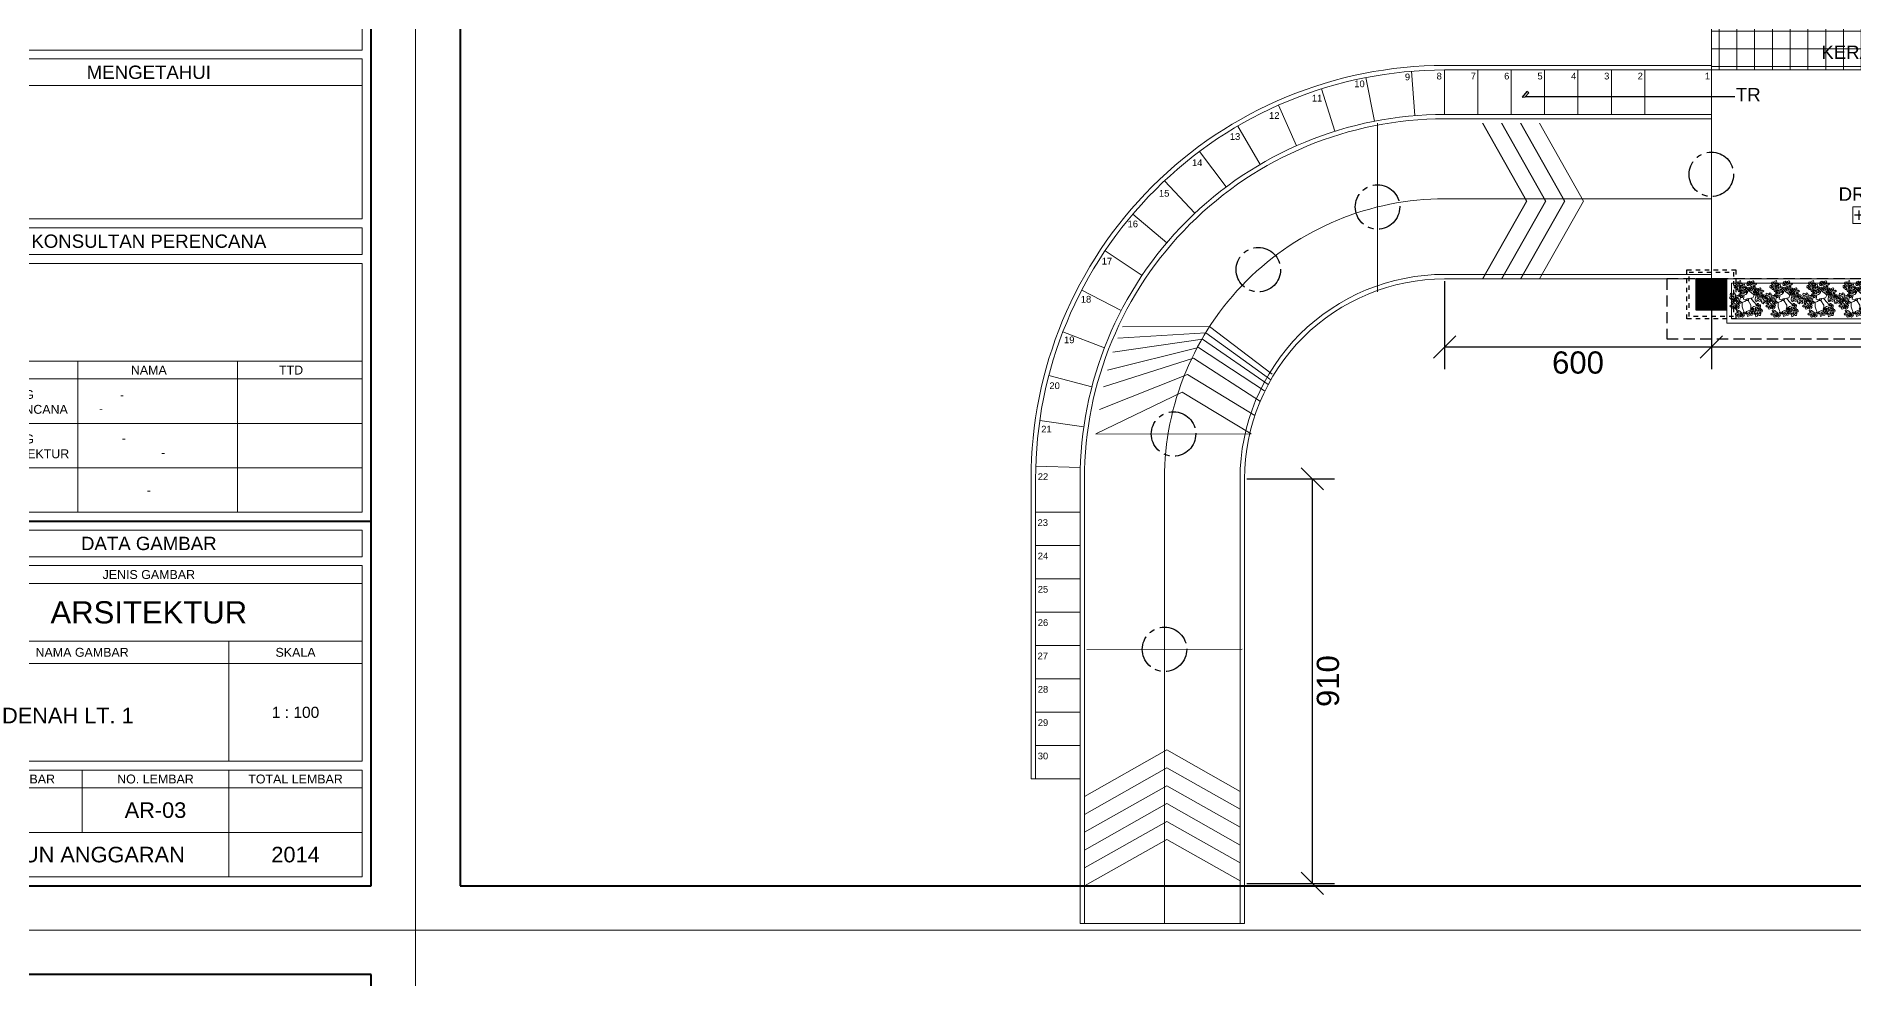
# Model space of a CAD drawing. Header units: inches. Extents: x 249 to 1192, y -18 to 440.
# Drawn here: x 408.69 to 449.57, y 169.4 to 190.6 of the extents above; entities that cross this region are included whole.
import ezdxf
from ezdxf.enums import TextEntityAlignment as Align

# ---------------------------------------------------------------- set-up
doc = ezdxf.new("R2010")
doc.units = ezdxf.units.IN
doc.header["$MEASUREMENT"] = 0
for name, pattern in [('CENTER2', [1.125, 0.75, -0.125, 0.125, -0.125]), ('DASHED2', [0.375, 0.25, -0.125]), ('HIDDEN', [0.375, 0.25, -0.125])]:
    doc.linetypes.add(name, pattern=pattern)
for name, color, linetype, lineweight in [('ARSIR BETON', 8, 'Continuous', 0), ('DIMENSI', 85, 'Continuous', 20), ('DINDING', 6, 'Continuous', 0), ('GRS KOP', 1, 'Continuous', 40), ('keramik', 31, 'Continuous', 9), ('KOP', 7, 'Continuous', 20), ('NOT', 7, 'Continuous', 9), ('TEXT (KET. RUANG)', 7, 'Continuous', 5), ('VEGETASI', 60, 'Continuous', 0)]:
    doc.layers.add(name, color=color, linetype=linetype, lineweight=lineweight)
for name, color, linetype in [('AS', 15, 'CENTER2'), ('ATAP', 123, 'Continuous'), ('KOLOM', 5, 'Continuous')]:
    doc.layers.add(name, color=color, linetype=linetype)
doc.styles.get("Standard").update_dxf_attribs({"font": 'arial.ttf'})
doc.dimstyles.new('UK. GDG PERTEMUAN', dxfattribs={"dimtxt": 0.5, "dimasz": 0.5, "dimexe": 0.5, "dimexo": 0.05, "dimgap": 0.1, "dimtad": 2, "dimdec": 0, "dimlfac": 100, "dimzin": 0, "dimdsep": 46, "dimtxsty": 'Standard', "dimblk": 'OBLIQUE', "dimcen": 0.09, "dimclrd": 8, "dimclre": 256, "dimclrt": 256, "dimadec": 0, "dimazin": 0, "dimtfac": 1, "dimtdec": 0, "dimtofl": 0, "dimtmove": 0, "dimatfit": 3, "dimldrblk": 'OBLIQUE', "dimfxl": 0, "dimtolj": 1, "dimtzin": 0, "dimarcsym": 0})

# ---------------------------------------------------------------- blocks, each defined once
blk = doc.blocks.new('K1')
at = {"layer": 'ARSIR BETON'}
h = blk.add_hatch(dxfattribs=at)
h.set_pattern_fill('ANSI37', color=256, scale=0.15, style=0)
h.set_pattern_definition([(45, (258.37489, 277.120751), (-0.01325825, 0.01325825), []), (135, (258.37489, 277.120751), (-0.01325825, -0.01325825), [])])
h.paths.add_polyline_path([(259.125, 277.171), (259.125, 277.871), (258.425, 277.871), (258.425, 277.171)])
at = {"layer": 'KOLOM'}
blk.add_lwpolyline([(258.425, 277.171), (259.125, 277.171), (259.125, 277.871), (258.425, 277.871)], close=True, dxfattribs=at)
for points in [[(258.725, 277.571), (258.825, 277.471)], [(258.725, 277.471), (258.825, 277.571)]]:
    blk.add_lwpolyline(points, dxfattribs=at)
blk = doc.blocks.new('BRANCHT', base_point=(1.548, 0.551))
for p, q in [((1.511, 0.64), (1.524, 0.662)), ((1.526, 0.607), (1.511, 0.64)), ((1.524, 0.662), (1.551, 0.661)), ((1.55, 0.627), (1.526, 0.607)), ((1.537, 0.5), (1.552, 0.572)), ((1.57, 0.598), (1.55, 0.627)), ((1.551, 0.661), (1.582, 0.622)), ((1.551, 0.661), (1.551, 0.661)), ((1.552, 0.572), (1.57, 0.598)), ((1.573, 0.682), (1.611, 0.684)), ((1.599, 0.643), (1.573, 0.682)), ((1.582, 0.622), (1.599, 0.643)), ((1.599, 0.582), (1.587, 0.538)), ((1.587, 0.538), (1.607, 0.492)), ((1.62, 0.64), (1.599, 0.582)), ((1.599, 0.582), (1.668, 0.562)), ((1.611, 0.684), (1.648, 0.656)), ((1.636, 0.537), (1.625, 0.526)), ((1.648, 0.656), (1.636, 0.607)), ((1.636, 0.607), (1.644, 0.59)), ((1.69, 0.518), (1.636, 0.537)), ((1.644, 0.59), (1.667, 0.602)), ((1.667, 0.602), (1.71, 0.563)), ((1.667, 0.602), (1.667, 0.602)), ((1.71, 0.563), (1.69, 0.518)), ((1.536, 0.471), (1.537, 0.5)), ((1.554, 0.427), (1.536, 0.471)), ((1.585, 0.414), (1.554, 0.427)), ((1.572, 0.474), (1.594, 0.431)), ((1.606, 0.467), (1.572, 0.474)), ((1.594, 0.431), (1.585, 0.414)), ((1.626, 0.447), (1.606, 0.467)), ((1.625, 0.526), (1.644, 0.481)), ((1.68, 0.427), (1.626, 0.447)), ((1.644, 0.481), (1.663, 0.492)), ((1.663, 0.492), (1.686, 0.474)), ((1.686, 0.474), (1.68, 0.427))]:
    blk.add_line(p, q)
blk = doc.blocks.new('T36')
for p, q in [((-0.111, -0.002), (-0.091, 0.108)), ((-0.017, 0.011), (-0.027, -0.001)), ((0.004, 0.007), (-0.017, 0.011)), ((0.016, -0.003), (0.004, 0.007)), ((0.016, -0.003), (0.026, 0.019)), ((0.026, 0.019), (0.124, 0.032)), ((0.07, 0.025), (0.136, -0.06)), ((0.151, 0.1), (0.083, 0.163)), ((0.124, 0.032), (0.151, 0.1)), ((-0.074, -0.06), (-0.174, -0.088)), ((-0.138, -0.078), (-0.138, -0.185)), ((-0.138, -0.185), (-0.081, -0.353)), ((-0.028, -0.013), (-0.111, -0.002)), ((-0.028, -0.013), (-0.074, -0.06)), ((-0.027, -0.001), (-0.028, -0.013)), ((-0.028, -0.013), (-0.026, -0.024)), ((-0.026, -0.024), (-0.018, -0.031)), ((-0.018, -0.031), (-0.001, -0.034)), ((-0.001, -0.034), (0.004, -0.034)), ((0.004, -0.034), (0.013, -0.024)), ((0.004, -0.034), (0.075, -0.149)), ((0.013, -0.024), (0.02, -0.01)), ((0.02, -0.01), (0.016, -0.003)), ((0.075, -0.149), (0.073, -0.293)), ((0.136, -0.06), (0.229, -0.154))]:
    blk.add_line(p, q)
at = {"xscale": 0.8515584, "yscale": 0.8515584, "zscale": 0.8515584}
for p, rotation in [((-0.215, 0.309), 120), ((0.068, 0.33), 59.99999999999999), ((-0.318, 0.042), 180), ((-0.195, 0), 180), ((-0.121, 0.222), 120), ((-0.095, 0.107), 120), ((0.06, 0.183), 59.99999999999999), ((0.243, 0.158), 59.99999999999999), ((-0.298, -0.123), 240), ((-0.168, -0.321), 240), ((0.029, -0.277), 299.9999999999999), ((0.187, -0.168), 299.9999999999999), ((0.233, -0.285), 299.9999999999999)]:
    blk.add_blockref('BRANCHT', p, dxfattribs=dict(at, rotation=rotation))
for p in [(0.192, 0.052), (0.348, -0.001)]:
    blk.add_blockref('BRANCHT', p, dxfattribs=at)
blk = doc.blocks.new('+4275')
at = {"layer": 'TEXT (KET. RUANG)', "color": 1}
blk.add_lwpolyline([(875.579, 243.419), (877.068, 243.419), (877.068, 243.046), (875.579, 243.046)], close=True, dxfattribs=at)
at = {"layer": 'TEXT (KET. RUANG)'}
blk.add_text('+ 4.275', height=0.3015, dxfattribs=at).set_placement((875.591, 243.089))
blk = doc.blocks.new('_Oblique')
at = {"color": 0, "linetype": 'ByBlock', "lineweight": -2}
blk.add_line((-0.5, -0.5), (0.5, 0.5), dxfattribs=at)
blk = doc.blocks.new('*D515')
at = {"layer": 'DEFPOINTS', "color": 0}
for p in [(440.364, 185.141), (446.365, 185.141), (446.365, 183.61)]:
    blk.add_point(p, dxfattribs=at)
at = {"layer": 'DIMENSI', "lineweight": -2}
for p, q in [((440.364, 185.091), (440.364, 183.11)), ((446.365, 185.091), (446.365, 183.11))]:
    blk.add_line(p, q, dxfattribs=at)
at = {"layer": 'DIMENSI', "color": 8, "lineweight": -2}
blk.add_line((440.364, 183.61), (446.365, 183.61), dxfattribs=at)
at = {"layer": 'DIMENSI', "color": 8, "lineweight": -2, "xscale": 0.5, "yscale": 0.5, "zscale": 0.5, "rotation": 180}
blk.add_blockref('_Oblique', (440.364, 183.61), dxfattribs=at)
at = {"layer": 'DIMENSI', "color": 8, "lineweight": -2, "xscale": 0.5, "yscale": 0.5, "zscale": 0.5}
blk.add_blockref('_Oblique', (446.365, 183.61), dxfattribs=at)
at = {"layer": 'DIMENSI', "insert": (443.365, 183.255), "char_height": 0.5, "attachment_point": 5}
blk.add_mtext('\\A1;600', dxfattribs=at)
blk = doc.blocks.new('*D517')
at = {"layer": 'DEFPOINTS', "color": 0}
for p in [(435.864, 180.641), (435.864, 171.541), (437.388, 171.541)]:
    blk.add_point(p, dxfattribs=at)
at = {"layer": 'DIMENSI', "lineweight": -2}
for p, q in [((435.914, 180.641), (437.888, 180.641)), ((435.914, 171.541), (437.888, 171.541))]:
    blk.add_line(p, q, dxfattribs=at)
at = {"layer": 'DIMENSI', "color": 8, "lineweight": -2}
blk.add_line((437.388, 180.641), (437.388, 171.541), dxfattribs=at)
at = {"layer": 'DIMENSI', "color": 8, "lineweight": -2, "xscale": 0.5, "yscale": 0.5, "zscale": 0.5}
for p, rotation in [((437.388, 180.641), 90), ((437.388, 171.541), 270)]:
    blk.add_blockref('_Oblique', p, dxfattribs=dict(at, rotation=rotation))
at = {"layer": 'DIMENSI', "insert": (437.743, 176.091), "char_height": 0.5, "attachment_point": 5, "rotation": 90}
blk.add_mtext('\\A1;910', dxfattribs=at)
blk = doc.blocks.new('*D518')
at = {"layer": 'DEFPOINTS', "color": 0}
for p in [(446.365, 184.441), (454.365, 184.441), (454.365, 183.61)]:
    blk.add_point(p, dxfattribs=at)
at = {"layer": 'DIMENSI', "lineweight": -2}
for p, q in [((446.365, 184.391), (446.365, 183.11)), ((454.365, 184.391), (454.365, 183.11))]:
    blk.add_line(p, q, dxfattribs=at)
at = {"layer": 'DIMENSI', "color": 8, "lineweight": -2}
blk.add_line((446.365, 183.61), (454.365, 183.61), dxfattribs=at)
at = {"layer": 'DIMENSI', "color": 8, "lineweight": -2, "xscale": 0.5, "yscale": 0.5, "zscale": 0.5, "rotation": 180}
blk.add_blockref('_Oblique', (446.365, 183.61), dxfattribs=at)
at = {"layer": 'DIMENSI', "color": 8, "lineweight": -2, "xscale": 0.5, "yscale": 0.5, "zscale": 0.5}
blk.add_blockref('_Oblique', (454.365, 183.61), dxfattribs=at)
at = {"layer": 'DIMENSI', "insert": (450.365, 183.255), "char_height": 0.5, "attachment_point": 5}
blk.add_mtext('\\A1;800', dxfattribs=at)
blk = doc.blocks.new('KOP-ARS')
at = {"layer": 'GRS KOP'}
for p, q in [((83, 54), (1, 54)), ((1, 54), (1, 1)), ((83, 1), (83, 54)), ((73, 9.2), (83, 9.2)), ((1, 1), (83, 1))]:
    blk.add_line(p, q, dxfattribs=at)
at = {"layer": 'KOP'}
for p, q in [((82.8, 19.8), (82.8, 23.4)), ((82.8, 19.8), (73.2, 19.8)), ((82.8, 19.6), (73.2, 19.6)), ((82.8, 16), (82.8, 19.6)), ((82.8, 19), (73.2, 19)), ((82.8, 16), (73.2, 16)), ((82.8, 15), (73.2, 15)), ((82.8, 9.4), (82.8, 15)), ((82.8, 12.8), (73.2, 12.8)), ((76.4, 9.4), (76.4, 12.8)), ((79.993, 9.4), (79.993, 12.8)), ((82.8, 12.4), (73.2, 12.4)), ((82.8, 11.4), (73.2, 11.4)), ((82.8, 10.4), (73.2, 10.4)), ((82.8, 9.4), (73.2, 9.4)), ((73.2, 7.8), (82.8, 7.8)), ((73.2, 6.5), (82.8, 6.5)), ((79.8, 3.8), (79.8, 6.5)), ((73.2, 6), (82.8, 6)), ((76.5, 2.2), (76.5, 3.6)), ((79.8, 1.2), (79.8, 3.6)), ((73.2, 3.2), (82.8, 3.2)), ((73.2, 2.2), (82.8, 2.2))]:
    blk.add_line(p, q, dxfattribs=at)
for points in [[(0, 0), (84, 0), (84, 55), (0, 55)], [(73.2, 15.2), (82.8, 15.2), (82.8, 15.8), (73.2, 15.8)], [(73.2, 8.4), (82.8, 8.4), (82.8, 9), (73.2, 9)], [(73.2, 3.8), (82.8, 3.8), (82.8, 8.2), (73.2, 8.2)], [(73.2, 1.2), (82.8, 1.2), (82.8, 3.6), (73.2, 3.6)]]:
    blk.add_lwpolyline(points, close=True, dxfattribs=at)
blk.add_text('-', height=0.18).set_placement((76.884, 11.64))
for s, height, p in [('MENGETAHUI', 0.3, (78, 19.3)), ('KONSULTAN PERENCANA', 0.3, (78, 15.5)), ('NAMA', 0.2, (78, 12.6)), ('TTD', 0.2, (81.2, 12.6)), ('DATA GAMBAR', 0.3, (78, 8.7)), ('JENIS GAMBAR', 0.2, (78, 8)), ('ARSITEKTUR', 0.5, (78, 7.15)), ('NAMA GAMBAR', 0.2, (76.5, 6.25)), ('SKALA', 0.2, (81.3, 6.25)), ('KODE GAMBAR', 0.2, (74.85, 3.4)), ('NO. LEMBAR', 0.2, (78.15, 3.4)), ('TOTAL LEMBAR', 0.2, (81.3, 3.4)), ('TAHUN ANGGARAN', 0.35, (76.5, 1.7))]:
    blk.add_text(s, height=height, dxfattribs=at).set_placement(p, align=Align.MIDDLE)
blk.add_text('-', height=0.187, dxfattribs=at).set_placement((78.323, 10.65), align=Align.CENTER)
at = {"layer": 'KOP', "char_height": 0.2, "attachment_point": 1}
for s, insert in [('PENANGGUNG\\PJAWAB PERENCANA', (73.4, 12.15)), ('PENANGGUNG\\PJAWAB ARSITEKTUR', (73.4, 11.15))]:
    blk.add_mtext_dynamic_manual_height_columns(s, width=2.90143, gutter_width=1.75, heights=[0], dxfattribs=dict(at, insert=insert))
at = {"layer": 'KOP', "char_height": 0.18, "attachment_point": 1}
for insert, width in [((77.357, 12.13), 2.5923), ((77.396, 11.157), 3.89249)]:
    blk.add_mtext('-', dxfattribs=dict(at, insert=insert, width=width))
at = {"layer": 'KOP'}
for tag, height, p in [('SUKMA', 0.2, (78, 9.9)), ('1:100', 0.25, (81.3, 5.5)), ('1:100', 0.25, (81.3, 4.9)), ('1:100', 0.25, (81.3, 4.3)), ('AR-01', 0.35, (78.15, 2.7)), ('10', 0.35, (81.3, 2.7)), ('2012', 0.35, (81.3, 1.7))]:
    blk.add_attdef(tag, text='', height=height, dxfattribs=at).set_placement(p, align=Align.MIDDLE)
for p in [(73.7, 5.325), (73.7, 4.725), (73.7, 4.125)]:
    blk.add_attdef('-', p, '', height=0.35, dxfattribs=at)

msp = doc.modelspace()

# ---------------------------------------------------------------- hatches: boundary and pattern name
at = {"layer": 'keramik', "ltscale": 0.1}
h = msp.add_hatch(dxfattribs=at)
h.set_pattern_fill('_USER', color=256, scale=0.4, style=0, double=1, pattern_type=0)
h.set_pattern_definition([(0, (-337.46316, -157.2854), (0, 0.4), []), (90, (-337.46316, -157.2854), (-0.4, 2e-17), [])])
h.paths.add_polyline_path([(438.2145, 220.7155), (428.6643, 220.7155), (428.6643, 191.441), (446.4401, 191.441), (446.4401, 191.291), (446.3651, 191.291), (446.3651, 189.841), (454.2895, 189.841), (454.2895, 191.441), (468.2566, 191.441), (468.2566, 191.5155), (468.8912, 191.5155), (468.8912, 191.441), (472.0638, 191.441), (472.0638, 201.866), (473.0148, 201.866), (473.0148, 202.141), (473.7148, 202.141), (473.7148, 209.441), (473.0148, 209.441), (473.0148, 209.716), (472.9748, 209.716), (472.9748, 209.791), (472.1748, 209.791), (472.1748, 209.716), (470.7143, 209.716), (470.7143, 207.2308), (471.0143, 207.2308), (471.0143, 206.6308), (470.7143, 206.6308), (470.7143, 206.5908), (470.6393, 206.5908), (470.6393, 204.9908), (470.7143, 204.9908), (470.7143, 204.9508), (471.0143, 204.9508), (471.0143, 204.3508), (470.7143, 204.3508), (470.7143, 192.716), (451.8048, 192.716), (451.8048, 192.416), (451.2048, 192.416), (451.2048, 192.716), (451.1648, 192.716), (451.1648, 192.791), (449.5648, 192.791), (449.5648, 192.716), (449.5248, 192.716), (449.5248, 192.416), (448.9248, 192.416), (448.9248, 192.716), (437.9745, 192.716), (437.9745, 192.791), (436.4145, 192.791), (436.4145, 192.716), (432.1891, 192.716), (432.1891, 196.1155), (430.0143, 196.1155), (430.0143, 205.8503), (430.0893, 205.8503), (430.0893, 207.4503), (430.0143, 207.4503), (430.0143, 207.6803), (430.0893, 207.6803), (430.0893, 208.4803), (430.0143, 208.4805), (430.0143, 211.9405), (431.0862, 211.9405), (431.0862, 211.8655), (431.8864, 211.8655), (431.8864, 211.9405), (432.2891, 211.9405), (432.2891, 212.0355), (432.3141, 212.0355), (432.3141, 212.0755), (432.3641, 212.0755), (432.3641, 212.6755), (432.3141, 212.6755), (432.3141, 212.7155), (430.0143, 212.7155), (430.0143, 216.6005), (430.0893, 216.6005), (430.0893, 217.4005), (430.0143, 217.4005), (430.0143, 219.3655), (436.6495, 219.3655), (436.6495, 219.2905), (438.2495, 219.2905), (438.2495, 219.3655), (438.2895, 219.3655), (438.2895, 220.6405), (438.2145, 220.6405)])

# ---------------------------------------------------------------- linework, layer by layer
msp.add_lwpolyline([(446.8942, 189.2336), (442.1799, 189.2336), (442.2558, 189.3221), (442.2155, 189.3566), (442.1068, 189.23), (442.1799, 189.2336)])
at = {"layer": 'AS', "linetype": 'HIDDEN', "ltscale": 0.35}
for points in [[(445.8151, 185.341), (446.9151, 185.341), (446.9151, 184.241), (445.8151, 184.241)], [(445.8651, 185.291), (446.8651, 185.291), (446.8651, 184.291), (445.8651, 184.291)]]:
    msp.add_lwpolyline(points, close=True, dxfattribs=at)
at = {"layer": 'AS'}
for centre in [(446.3651, 187.491), (438.8551, 186.7577), (436.1743, 185.346), (434.2672, 181.6504), (434.064, 176.8045)]:
    msp.add_circle(centre, 0.5, dxfattribs=at)
at = {"layer": 'ATAP', "linetype": 'DASHED2'}
msp.add_lwpolyline([(445.3651, 183.791), (455.3651, 183.791), (455.3651, 185.141), (445.3651, 185.141)], close=True, dxfattribs=at)
at = {"layer": 'DINDING'}
for points in [[(446.3651, 191.441), (446.3651, 184.791)], [(439.6175, 189.8107), (439.6987, 188.814)], [(440.364, 189.941), (446.3651, 189.941)], [(440.364, 189.841), (446.3651, 189.841)], [(440.3651, 189.841), (441.1151, 189.841), (441.1151, 188.8394), (440.3651, 188.8394), (440.3651, 189.841)], [(441.8651, 189.841), (441.1151, 189.841), (441.1151, 188.8394), (441.8651, 188.8394), (441.8651, 189.841)], [(441.8651, 189.841), (442.6151, 189.841), (442.6151, 188.8394), (441.8651, 188.8394), (441.8651, 189.841)], [(443.3651, 189.841), (442.6151, 189.841), (442.6151, 188.8394), (443.3651, 188.8394), (443.3651, 189.841)], [(443.3651, 189.841), (444.1151, 189.841), (444.1151, 188.8394), (443.3651, 188.8394), (443.3651, 189.841)], [(444.8651, 189.841), (444.1151, 189.841), (444.1151, 188.8394), (444.8651, 188.8394), (444.8651, 189.841)], [(454.3645, 189.841), (446.3651, 189.841)], [(437.5958, 189.4147), (437.8967, 188.461)], [(438.5955, 189.6695), (438.7878, 188.6881)], [(436.6309, 189.0496), (437.0366, 188.1356)], [(435.7129, 188.5787), (436.2184, 187.7159)], [(438.8551, 184.8455), (438.8551, 188.641)], [(441.2144, 185.141), (442.2035, 186.891), (441.2144, 188.641)], [(441.2245, 185.141), (442.2137, 186.891), (441.2245, 188.641)], [(441.6427, 185.141), (442.6318, 186.891), (441.6427, 188.641)], [(441.6528, 185.141), (442.642, 186.891), (441.6528, 188.641)], [(442.0709, 185.141), (443.0601, 186.891), (442.0709, 188.641)], [(442.0811, 185.141), (443.0702, 186.891), (442.0811, 188.641)], [(442.4992, 185.141), (443.4884, 186.891), (442.4992, 188.641)], [(434.8534, 188.0081), (435.4524, 187.2073)], [(434.0632, 187.3448), (434.7481, 186.6161)], [(440.364, 186.941), (446.3651, 186.941)], [(433.3522, 186.5971), (434.1144, 185.9497)], [(432.7294, 185.7746), (433.5593, 185.2166)], [(440.364, 185.241), (446.3651, 185.241)], [(432.2027, 184.8876), (433.0898, 184.426)], [(440.364, 185.141), (446.3651, 185.141)], [(454.0148, 185.141), (454.0148, 184.141), (446.7151, 184.141), (446.7151, 185.141)], [(436.4823, 182.9962), (435.0764, 184.0672), (433.1177, 184.0607)], [(431.7785, 183.9471), (432.7117, 183.5877)], [(436.3103, 182.6219), (434.8272, 183.5975), (432.7827, 183.0862)], [(436.3955, 182.7626), (434.92, 183.785), (432.9047, 183.4937)], [(436.4537, 182.868), (434.9959, 183.9266), (433.0169, 183.8096)], [(436.2233, 182.3814), (434.7199, 183.3562), (432.692, 182.7097)], [(431.4623, 182.965), (432.4299, 182.7124)], [(436.0965, 182.0689), (434.5815, 182.9899), (432.6015, 182.202)], [(436.0172, 181.6519), (434.4617, 182.5904), (432.5172, 181.6519)], [(431.2581, 181.9537), (432.2479, 181.8111)], [(436.0172, 181.6519), (432.5172, 181.649)], [(431.1684, 180.926), (432.1679, 180.895)], [(431.164, 179.8921), (432.164, 179.8921)], [(431.164, 179.1421), (432.164, 179.1421)], [(431.164, 178.3921), (432.164, 178.3921)], [(431.164, 177.6421), (432.164, 177.6421)], [(431.164, 176.8921), (432.164, 176.8921)], [(435.814, 176.806), (432.314, 176.8031)], [(431.164, 176.1421), (432.164, 176.1421)], [(431.164, 175.3921), (432.164, 175.3921)], [(431.164, 174.6421), (432.164, 174.6421)], [(435.764, 173.6087), (434.114, 174.5414), (432.264, 173.4957)], [(435.764, 173.2065), (434.114, 174.1391), (432.264, 173.0935)], [(431.064, 173.8921), (432.164, 173.8921)], [(435.764, 172.8043), (434.114, 173.7369), (432.264, 172.6912)], [(435.764, 172.402), (434.114, 173.3347), (432.264, 172.289)], [(435.764, 171.9998), (434.114, 172.9324), (432.264, 171.8867)], [(435.764, 171.5976), (434.114, 172.5302), (432.264, 171.4845)], [(435.864, 170.641), (432.164, 170.641)]]:
    msp.add_lwpolyline(points, dxfattribs=at)
for points in [[(440.364, 189.941, 0.4142136), (431.064, 180.641), (431.064, 173.8921)], [(440.364, 189.841, 0.4142136), (431.164, 180.641), (431.164, 173.8921)], [(432.164, 170.641), (432.164, 180.641, -0.4142136), (440.364, 188.841), (446.3651, 188.841)], [(432.264, 170.641), (432.264, 180.641, -0.4142136), (440.364, 188.741), (446.3651, 188.741)], [(440.364, 186.941, 0.4142136), (434.064, 180.641), (434.064, 170.641)], [(440.364, 185.241, 0.4142136), (435.764, 180.641), (435.764, 170.641)], [(440.364, 185.141), (440.364, 185.141, 0.4142136), (435.864, 180.641), (435.864, 170.641)]]:
    msp.add_lwpolyline(points, format="xyb", dxfattribs=at)
for points in [[(446.3651, 188.8394), (444.8651, 188.8394), (444.8651, 189.841), (446.3651, 189.841)], [(454.0148, 185.141), (446.7151, 185.141), (446.7151, 184.141), (454.0148, 184.141)], [(453.9148, 185.041), (446.8151, 185.041), (446.8151, 184.241), (453.9148, 184.241)]]:
    msp.add_lwpolyline(points, close=True, dxfattribs=at)

# ---------------------------------------------------------------- block references
at = {"layer": 'DIMENSI'}
msp.add_blockref('+4275', (-426.0288, -56.6602), dxfattribs=at)
at = {"layer": 'KOLOM'}
msp.add_blockref('K1', (187.5902, -92.7297), dxfattribs=at)
at = {"layer": 'KOP'}
ref = msp.add_blockref('KOP-ARS', (333.2179, 170.4885), dxfattribs=at)
ref.add_attrib('-', '-', dxfattribs={"height": 0.2}).set_placement((411.2179, 180.3885), align=Align.MIDDLE)
ref.add_attrib('1:100', '1 : 100', dxfattribs={"height": 0.25}).set_placement((414.5179, 175.3885), align=Align.MIDDLE)
ref.add_attrib('-', 'DENAH LT. 1', (407.9163, 175.1414), dxfattribs={"height": 0.35})
ref.add_attrib('AR-01', 'AR-03', dxfattribs={"height": 0.35}).set_placement((411.3679, 173.1885), align=Align.MIDDLE)
ref.add_attrib('2012', '2014', dxfattribs={"height": 0.35}).set_placement((414.5179, 172.1885), align=Align.MIDDLE)
for p in [(417.2179, 170.4885), (333.2179, 115.4885)]:
    msp.add_blockref('KOP-ARS', p, dxfattribs=at)
at = {"layer": 'VEGETASI', "xscale": 0.9115255220459347, "yscale": 0.9115255220459347, "zscale": 0.9115255220459347}
for p in [(447.187, 184.6822), (447.9935, 184.6822), (448.8229, 184.6822), (449.6368, 184.6822)]:
    msp.add_blockref('T36', p, dxfattribs=at)

# ---------------------------------------------------------------- texts
at = {"layer": 'NOT', "color": 1, "insert": (450.5615, 190.388), "char_height": 0.3, "attachment_point": 2}
msp.add_mtext('KERAMIK 40 X 40', dxfattribs=at)
at = {"layer": 'TEXT (KET. RUANG)'}
for s, height, p in [('9', 0.1507, (439.4713, 189.6086)), ('8', 0.1507, (440.1846, 189.6266)), ('7', 0.1507, (440.9519, 189.6266)), ('6', 0.1507, (441.704, 189.6266)), ('5', 0.1507, (442.452, 189.6266)), ('4', 0.1507, (443.2098, 189.6266)), ('3', 0.1507, (443.953, 189.6266)), ('2', 0.1507, (444.7072, 189.6266)), ('1', 0.1507, (446.218, 189.6266)), ('11', 0.15075, (437.3786, 189.1304)), ('10', 0.15075, (438.333, 189.4524)), ('TR', 0.3015, (446.9136, 189.1337)), ('12', 0.15075, (436.4163, 188.74)), ('13', 0.15075, (435.5338, 188.2671)), ('14', 0.15075, (434.6824, 187.678)), ('15', 0.15075, (433.9399, 186.99)), ('16', 0.15075, (433.2339, 186.3019)), ('17', 0.15075, (432.6528, 185.4635)), ('18', 0.15075, (432.1816, 184.6065)), ('19', 0.15075, (431.805, 183.6929)), ('20', 0.15075, (431.4755, 182.6611)), ('21', 0.15075, (431.2911, 181.684)), ('22', 0.15075, (431.2135, 180.6154)), ('23', 0.15075, (431.2091, 179.5816)), ('24', 0.15075, (431.2135, 178.8316)), ('25', 0.15075, (431.2135, 178.0816)), ('26', 0.15075, (431.2135, 177.3316)), ('27', 0.15075, (431.2091, 176.5816)), ('28', 0.15075, (431.2135, 175.8316)), ('29', 0.15075, (431.2135, 175.0816)), ('30', 0.15075, (431.2135, 174.3316))]:
    msp.add_text(s, height=height, dxfattribs=at).set_placement(p)
msp.add_text('DROP OFF', height=0.3015, rotation=360, dxfattribs=at).set_placement((449.2265, 186.8966))

# ---------------------------------------------------------------- dimensions: what is measured, and where the dimension line sits
at = {"layer": 'DIMENSI'}
for base, p1, p2, picture, middle in [((446.3651, 183.61), (440.364, 185.141), (446.3651, 185.141), '*D515', (443.3645, 183.2547)), ((454.3651, 183.61), (446.3651, 184.441), (454.3651, 184.441), '*D518', (450.3651, 183.2547))]:
    dim = msp.add_linear_dim(base=base, p1=p1, p2=p2, dimstyle='UK. GDG PERTEMUAN', dxfattribs=at)
    dim.commit()
    dim.dimension.update_dxf_attribs({"geometry": picture, "text_midpoint": middle})
dim = msp.add_linear_dim(base=(437.3879, 171.541), p1=(435.864, 180.641), p2=(435.864, 171.541), angle=90, dimstyle='UK. GDG PERTEMUAN', dxfattribs=at)
dim.commit()
dim.dimension.update_dxf_attribs({"geometry": '*D517', "text_midpoint": (437.7432, 176.091)})

doc.saveas('drawing.dxf')
